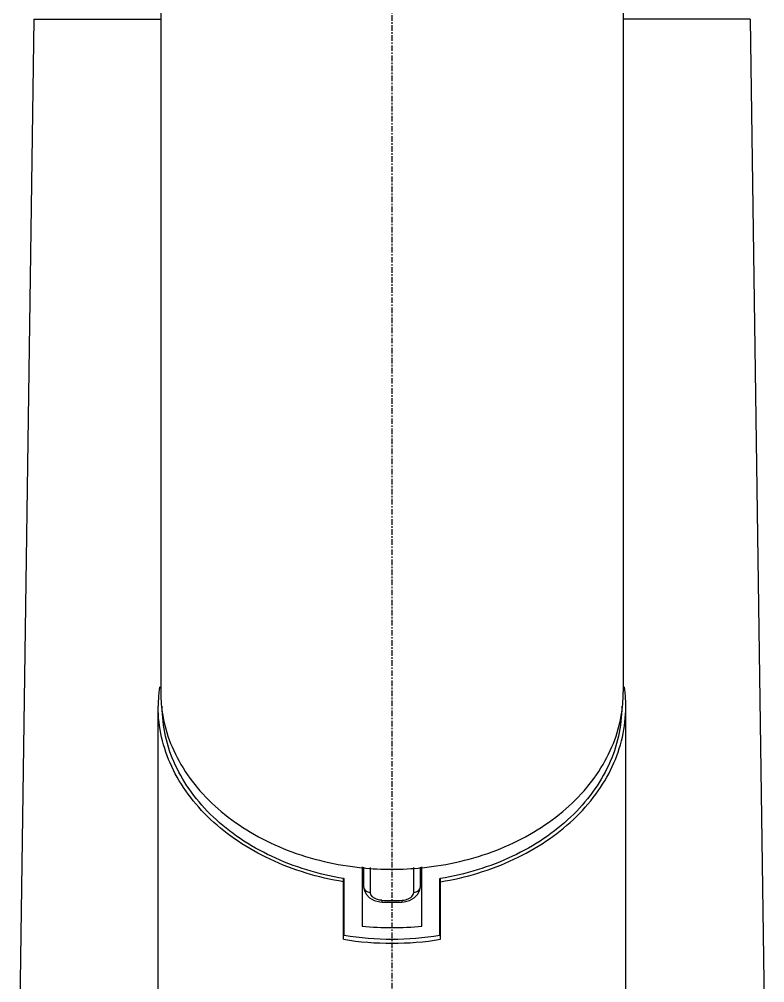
# Model space of a CAD drawing. Header units: millimetres. Extents: x 703 to 2175, y 672 to 1709.
# Drawn here: x 1065.3 to 1115.2, y 1388.9 to 1453.4 of the extents above; entities that cross this region are included whole.
import ezdxf

# ---------------------------------------------------------------- set-up
doc = ezdxf.new("R2010")
doc.units = ezdxf.units.MM
doc.linetypes.add('CENTER', pattern=[0.6, 0.375, -0.075, 0.075, -0.075])
doc.layers.add('02___PRT_ALL_AXES', color=7, linetype='Continuous')

msp = doc.modelspace()

# ---------------------------------------------------------------- linework, layer by layer
at = {"color": 1, "linetype": 'CENTER'}
msp.add_line((1090.251, 1528.6), (1090.251, 1280.591), dxfattribs=at)
at = {"color": 7, "linetype": 'Continuous'}
for p, q in [((1074.751, 1457.576), (1074.751, 1408.353)), ((1105.751, 1457.576), (1105.751, 1408.353)), ((1074.579, 1407.357), (1074.579, 1407.39)), ((1105.923, 1407.357), (1105.923, 1407.39)), ((1088.251, 1396.631), (1088.251, 1392.671)), ((1088.351, 1396.624), (1088.351, 1395.312)), ((1088.796, 1396.59), (1088.796, 1394.932)), ((1091.706, 1394.932), (1091.706, 1396.589)), ((1092.151, 1395.311), (1092.151, 1396.623)), ((1092.251, 1392.671), (1092.251, 1396.631)), ((1087.001, 1391.788), (1087.001, 1395.85)), ((1087.051, 1392.057), (1087.051, 1395.85)), ((1093.451, 1392.057), (1093.451, 1395.85)), ((1093.501, 1391.788), (1093.501, 1395.85)), ((1089.428, 1394.298), (1089.582, 1394.285)), ((1090.921, 1394.285), (1091.059, 1394.296))]:
    msp.add_line(p, q, dxfattribs=at)
for points in [[(1088.351, 1395.312), (1088.379, 1395.099), (1088.513, 1394.815), (1088.749, 1394.571)], [(1091.743, 1394.563), (1091.983, 1394.806), (1092.121, 1395.091), (1092.151, 1395.312)], [(1088.749, 1394.571), (1089.065, 1394.393), (1089.428, 1394.298)], [(1091.059, 1394.296), (1091.423, 1394.388), (1091.743, 1394.563)]]:
    msp.add_lwpolyline(points, dxfattribs=at)
for centre, radius, start, end in [((1083.879, 1407.38), 9.3, 171.86083, 173.92624), ((1096.623, 1407.38), 9.3, 6.07377, 8.13917), ((1083.797, 1407.388), 9.218, 173.92344, 179.99045), ((1083.871, 1408.355), 9.12, 180.00805, 186.08186), ((1096.631, 1408.355), 9.12, 353.91819, 359.99197), ((1096.705, 1407.388), 9.218, 0.00955, 6.07657), ((1090.251, 1416.667), 20.188, 264.2828, 269.99878), ((1090.251, 1416.668), 20.188, 270.00116, 275.71686), ((1090.181, 1415.083), 19.486, 260.60583, 260.75728), ((1090.228, 1410.399), 14.975, 262.41452, 262.79879), ((1090.274, 1410.399), 14.975, 277.20121, 277.58548), ((1090.321, 1415.083), 19.486, 279.24272, 279.39417), ((1090.251, 1411.748), 17.359, 267.77025, 272.22975), ((1090.251, 1411.478), 17.207, 267.77025, 272.22976), ((1090.251, 1412.628), 20.057, 264.27884, 270.00153), ((1090.252, 1412.628), 20.057, 269.99847, 275.72116), ((1090.242, 1411.776), 20.25, 260.79121, 270.02665), ((1090.242, 1411.695), 19.895, 260.77175, 270.02721), ((1090.253, 1411.785), 19.985, 269.99363, 279.20741), ((1090.253, 1411.867), 20.341, 269.99406, 279.18809)]:
    msp.add_arc(centre, radius, start, end, dxfattribs=at)
for points, knots in [([(1087.001, 1395.645), (1085.307, 1395.92), (1082.835, 1396.654), (1079.927, 1398.28), (1078.068, 1399.746), (1076.555, 1401.435), (1075.433, 1403.304), (1074.741, 1405.296), (1074.581, 1406.676), (1074.579, 1407.357)], [0, 0, 0, 0, 0.278258, 0.411182, 0.538621, 0.660387, 0.776978, 0.889584, 1, 1, 1, 1]), ([(1074.802, 1407.388), (1074.874, 1406.714), (1075.174, 1405.359), (1076.059, 1403.438), (1077.353, 1401.666), (1079.612, 1399.526), (1083.246, 1397.508), (1086.533, 1396.751), (1088.24, 1396.58)], [0, 0, 0, 0, 0.109587, 0.222214, 0.339397, 0.461995, 0.722741, 1, 1, 1, 1]), ([(1087, 1395.858), (1085.339, 1396.133), (1082.915, 1396.861), (1080.067, 1398.465), (1078.247, 1399.909), (1076.768, 1401.572), (1075.675, 1403.409), (1075.003, 1405.367), (1074.851, 1406.721), (1074.851, 1407.39)], [0, 0, 0, 0, 0.278277, 0.411188, 0.538593, 0.660332, 0.776911, 0.889533, 1, 1, 1, 1]), ([(1092.262, 1396.58), (1093.969, 1396.751), (1097.256, 1397.508), (1100.89, 1399.526), (1103.149, 1401.666), (1104.443, 1403.438), (1105.328, 1405.359), (1105.628, 1406.714), (1105.7, 1407.388)], [0, 0, 0, 0, 0.277254, 0.538, 0.6606, 0.777784, 0.890413, 1, 1, 1, 1]), ([(1093.501, 1395.645), (1095.195, 1395.92), (1097.667, 1396.654), (1100.575, 1398.28), (1102.435, 1399.746), (1103.948, 1401.435), (1105.069, 1403.304), (1105.761, 1405.296), (1105.921, 1406.676), (1105.923, 1407.357)], [0, 0, 0, 0, 0.278258, 0.411182, 0.538621, 0.660387, 0.776978, 0.889584, 1, 1, 1, 1]), ([(1105.651, 1407.39), (1105.651, 1406.721), (1105.499, 1405.367), (1104.827, 1403.409), (1103.734, 1401.572), (1102.255, 1399.909), (1100.435, 1398.465), (1097.587, 1396.861), (1095.163, 1396.133), (1093.502, 1395.858)], [0, 0, 0, 0, 0.110467, 0.223089, 0.339668, 0.461407, 0.588812, 0.721723, 1, 1, 1, 1]), ([(1088.351, 1395.312), (1088.351, 1395.265), (1088.376, 1395.166), (1088.477, 1395.046), (1088.623, 1394.962), (1088.737, 1394.937), (1088.796, 1394.932)], [0, 0, 0, 0, 0.22055, 0.458479, 0.720264, 1, 1, 1, 1]), ([(1089.273, 1394.454), (1089.206, 1394.475), (1089.083, 1394.528), (1088.928, 1394.64), (1088.824, 1394.777), (1088.797, 1394.883), (1088.796, 1394.932)], [0, 0, 0, 0, 0.292423, 0.558963, 0.793088, 1, 1, 1, 1]), ([(1091.225, 1394.453), (1091.292, 1394.474), (1091.417, 1394.526), (1091.572, 1394.639), (1091.678, 1394.776), (1091.706, 1394.882), (1091.706, 1394.932)], [0, 0, 0, 0, 0.292549, 0.558955, 0.793426, 1, 1, 1, 1]), ([(1091.706, 1394.932), (1091.765, 1394.937), (1091.879, 1394.962), (1092.025, 1395.046), (1092.126, 1395.166), (1092.151, 1395.265), (1092.151, 1395.311)], [0, 0, 0, 0, 0.279624, 0.541307, 0.779358, 1, 1, 1, 1]), ([(1089.576, 1394.402), (1089.576, 1394.385), (1089.576, 1394.357), (1089.576, 1394.318), (1089.579, 1394.3), (1089.579, 1394.285), (1089.582, 1394.285)], [0, 0, 0, 0, 0.4235, 0.738045, 0.931247, 1, 1, 1, 1]), ([(1090.921, 1394.285), (1090.923, 1394.285), (1090.923, 1394.3), (1090.926, 1394.318), (1090.926, 1394.357), (1090.926, 1394.385), (1090.926, 1394.402)], [0, 0, 0, 0, 0.068701, 0.262008, 0.576597, 1, 1, 1, 1])]:
    msp.add_open_spline(points, degree=3, knots=knots, dxfattribs=at)
for points in [[(1089.576, 1394.402), (1089.473, 1394.407), (1089.37, 1394.424), (1089.273, 1394.454)], [(1090.926, 1394.402), (1091.027, 1394.406), (1091.129, 1394.423), (1091.225, 1394.453)]]:
    msp.add_open_spline(points, degree=3, dxfattribs=at)
at = {"layer": '02___PRT_ALL_AXES', "color": 7, "linetype": 'Continuous'}
for p, q in [((1066.244, 1453.398), (1065.271, 1384.798)), ((1066.244, 1453.398), (1074.751, 1453.398)), ((1114.258, 1453.398), (1105.751, 1453.398)), ((1114.258, 1453.398), (1115.232, 1384.798)), ((1074.579, 1358.921), (1074.579, 1407.389)), ((1105.923, 1358.921), (1105.923, 1407.389))]:
    msp.add_line(p, q, dxfattribs=at)

doc.saveas('drawing.dxf')
